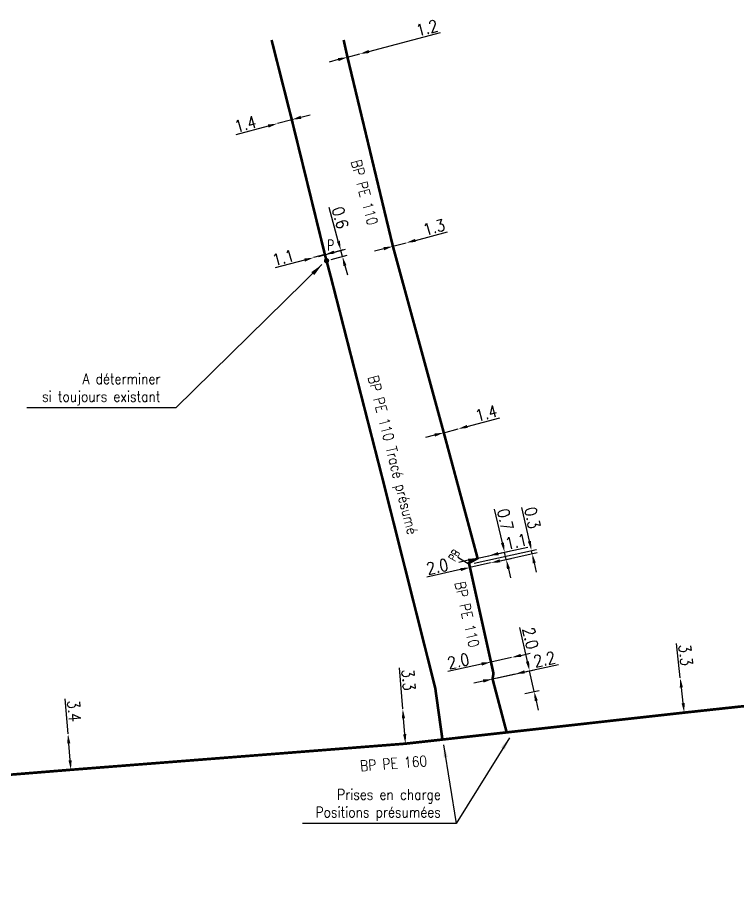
# Model space of a CAD drawing. Header units: millimetres. Extents: x 185000 to 186000, y 127990 to 129010.
# Drawn here: x 185134.7 to 185202.7, y 128919.5 to 129002.1 of the extents above; entities that cross this region are included whole.
import ezdxf
from ezdxf.enums import TextEntityAlignment as Align

# ---------------------------------------------------------------- set-up
doc = ezdxf.new("R2010")
doc.units = ezdxf.units.MM
doc.header["$PDMODE"] = 34
doc.linetypes.add('L_25_PE', pattern=[2000, 1000, 1000])
doc.layers.get('0').update_dxf_attribs({"linetype": 'CONTINUOUS'})
doc.layers.get('DEFPOINTS').update_dxf_attribs({"linetype": 'CONTINUOUS'})
for name, color, linetype in [('L_150', 1, 'CONTINUOUS'), ('L_300', 7, 'CONTINUOUS'), ('L_340', 7, 'CONTINUOUS')]:
    doc.layers.add(name, color=color, linetype=linetype)
doc.styles.add('G_ROMANS', font='ROMANS.SHX', dxfattribs={"width": 0.75})
doc.styles.get("Standard").update_dxf_attribs({"font": 'romans.shx', "width": 0.85})
doc.dimstyles.get("Standard").update_dxf_attribs({"dimtxt": 1.5, "dimasz": 1.2, "dimexe": 0.625, "dimexo": 0.625, "dimgap": 0.25, "dimtad": 1, "dimdec": 1, "dimzin": 0, "dimdsep": 46, "dimtxsty": 'Standard', "dimcen": -0.5, "dimadec": 0, "dimazin": 0, "dimtfac": 1, "dimtdec": 1, "dimtmove": 0, "dimatfit": 3, "dimfxl": 0, "dimtolj": 1, "dimtzin": 0, "dimarcsym": 0})

# ---------------------------------------------------------------- blocks, each defined once
blk = doc.blocks.new('*D1176')
at = {"layer": 'DEFPOINTS', "color": 0, "linetype": 'Continuous', "transparency": 16777216}
for p in [(185163.702, 128979.72), (185162.64, 128979.434), (185162.64, 128979.434)]:
    blk.add_point(p, dxfattribs=at)
at = {"layer": 'L_150', "color": 0, "linetype": 'Continuous', "lineweight": -2, "transparency": 16777216}
for p, q in [((185163.702, 128979.72), (185162.64, 128979.434)), ((185164.571, 128979.954), (185165.441, 128980.188)), ((185161.771, 128979.2), (185159.001, 128978.455))]:
    blk.add_line(p, q, dxfattribs=at)
at = {"layer": 'L_150', "color": 0, "linetype": 'Continuous', "transparency": 16777216}
for points in [[(185164.533, 128980.099), (185164.61, 128979.809), (185163.702, 128979.72)], [(185161.732, 128979.345), (185161.81, 128979.056), (185162.64, 128979.434)]]:
    blk.add_solid(points, dxfattribs=at)
at = {"layer": 'L_150', "color": 0, "linetype": 'Continuous', "transparency": 16777216, "insert": (185159.757, 128979.435), "char_height": 1.125, "attachment_point": 5, "rotation": 15.0624}
blk.add_mtext('\\A1;1.1', dxfattribs=at)
blk = doc.blocks.new('*D1177')
at = {"layer": 'DEFPOINTS', "color": 0, "linetype": 'Continuous', "transparency": 16777216}
for p in [(185170.126, 128980.503), (185171.383, 128980.836), (185171.383, 128980.836)]:
    blk.add_point(p, dxfattribs=at)
at = {"layer": 'L_150', "color": 0, "linetype": 'Continuous', "lineweight": -2, "transparency": 16777216}
for p, q in [((185172.253, 128981.067), (185175.29, 128981.871)), ((185170.126, 128980.503), (185171.383, 128980.836)), ((185169.256, 128980.273), (185168.386, 128980.042))]:
    blk.add_line(p, q, dxfattribs=at)
at = {"layer": 'L_150', "color": 0, "linetype": 'Continuous', "transparency": 16777216}
for points in [[(185169.218, 128980.418), (185169.295, 128980.128), (185170.126, 128980.503)], [(185172.215, 128981.212), (185172.291, 128980.922), (185171.383, 128980.836)]]:
    blk.add_solid(points, dxfattribs=at)
at = {"layer": 'L_150', "color": 0, "linetype": 'Continuous', "transparency": 16777216, "insert": (185174.014, 128982.309), "char_height": 1.125, "attachment_point": 5, "rotation": 14.84059}
blk.add_mtext('\\A1;1.3', dxfattribs=at)
blk = doc.blocks.new('*D1178')
at = {"layer": 'DEFPOINTS', "color": 0, "linetype": 'Continuous', "transparency": 16777216}
for p in [(185166.993, 128998.682), (185166.993, 128998.682), (185165.833, 128998.375)]:
    blk.add_point(p, dxfattribs=at)
at = {"layer": 'L_150', "color": 0, "linetype": 'Continuous', "lineweight": -2, "transparency": 16777216}
for p, q in [((185167.863, 128998.913), (185174.622, 129000.704)), ((185165.833, 128998.375), (185166.993, 128998.682)), ((185164.963, 128998.145), (185164.093, 128997.914))]:
    blk.add_line(p, q, dxfattribs=at)
at = {"layer": 'L_150', "color": 0, "linetype": 'Continuous', "transparency": 16777216}
for points in [[(185167.824, 128999.058), (185167.901, 128998.768), (185166.993, 128998.682)], [(185164.924, 128998.29), (185165.001, 128998), (185165.833, 128998.375)]]:
    blk.add_solid(points, dxfattribs=at)
at = {"layer": 'L_150', "color": 0, "linetype": 'Continuous', "transparency": 16777216, "insert": (185173.346, 129001.142), "char_height": 1.125, "attachment_point": 5, "rotation": 14.84059}
blk.add_mtext('\\A1;1.2', dxfattribs=at)
blk = doc.blocks.new('*D1179')
at = {"layer": 'DEFPOINTS', "color": 0, "linetype": 'Continuous', "transparency": 16777216}
for p in [(185176.285, 128963.251), (185176.285, 128963.251), (185174.932, 128962.893)]:
    blk.add_point(p, dxfattribs=at)
at = {"layer": 'L_150', "color": 0, "linetype": 'Continuous', "lineweight": -2, "transparency": 16777216}
for p, q in [((185177.155, 128963.482), (185180.236, 128964.298)), ((185174.932, 128962.893), (185176.285, 128963.251)), ((185174.062, 128962.662), (185173.192, 128962.432))]:
    blk.add_line(p, q, dxfattribs=at)
at = {"layer": 'L_150', "color": 0, "linetype": 'Continuous', "transparency": 16777216}
for points in [[(185177.117, 128963.627), (185177.194, 128963.337), (185176.285, 128963.251)], [(185174.024, 128962.807), (185174.1, 128962.517), (185174.932, 128962.893)]]:
    blk.add_solid(points, dxfattribs=at)
at = {"layer": 'L_150', "color": 0, "linetype": 'Continuous', "transparency": 16777216, "insert": (185178.939, 128964.73), "char_height": 1.125, "attachment_point": 5, "rotation": 14.84059}
blk.add_mtext('\\A1;1.4', dxfattribs=at)
blk = doc.blocks.new('*D1180')
at = {"layer": 'DEFPOINTS', "color": 0, "linetype": 'Continuous', "transparency": 16777216}
for p in [(185178.126, 128951.029), (185180.838, 128950.915), (185179.358, 128950.586)]:
    blk.add_point(p, dxfattribs=at)
at = {"layer": 'L_150', "color": 0, "linetype": 'Continuous', "lineweight": -2, "transparency": 16777216}
for p, q in [((185180.477, 128952.474), (185179.736, 128955.667)), ((185178.584, 128951.131), (185181.138, 128951.699)), ((185180.838, 128950.915), (185180.68, 128951.597)), ((185179.816, 128950.688), (185181.296, 128951.017)), ((185181.042, 128950.038), (185181.245, 128949.161))]:
    blk.add_line(p, q, dxfattribs=at)
at = {"layer": 'L_150', "color": 0, "linetype": 'Continuous', "transparency": 16777216}
for points in [[(185180.623, 128952.507), (185180.331, 128952.44), (185180.68, 128951.597)], [(185181.188, 128950.072), (185180.896, 128950.004), (185180.838, 128950.915)]]:
    blk.add_solid(points, dxfattribs=at)
at = {"layer": 'L_150', "color": 0, "linetype": 'Continuous', "transparency": 16777216, "insert": (185180.735, 128954.678), "char_height": 1.125, "attachment_point": 5, "rotation": 283.05934}
blk.add_mtext('\\A1;0.7', dxfattribs=at)
blk = doc.blocks.new('*D1181')
at = {"layer": 'DEFPOINTS', "color": 0, "linetype": 'Continuous', "transparency": 16777216}
for p in [(185178.126, 128951.029), (185179.2, 128951.268), (185179.2, 128951.268)]:
    blk.add_point(p, dxfattribs=at)
at = {"layer": 'L_150', "color": 0, "linetype": 'Continuous', "lineweight": -2, "transparency": 16777216}
for p, q in [((185180.078, 128951.463), (185182.879, 128952.085)), ((185177.247, 128950.834), (185176.369, 128950.639)), ((185178.126, 128951.029), (185179.2, 128951.268))]:
    blk.add_line(p, q, dxfattribs=at)
at = {"layer": 'L_150', "color": 0, "linetype": 'Continuous', "transparency": 16777216}
for points in [[(185180.046, 128951.61), (185180.111, 128951.317), (185179.2, 128951.268)], [(185177.215, 128950.981), (185177.28, 128950.688), (185178.126, 128951.029)]]:
    blk.add_solid(points, dxfattribs=at)
at = {"layer": 'L_150', "color": 0, "linetype": 'Continuous', "transparency": 16777216, "insert": (185181.755, 128952.604), "char_height": 1.125, "attachment_point": 5, "rotation": 12.52642}
blk.add_mtext('\\A1;1.1', dxfattribs=at)
blk = doc.blocks.new('*D1182')
at = {"layer": 'DEFPOINTS', "color": 0, "linetype": 'Continuous', "transparency": 16777216}
for p in [(185177.406, 128950.152), (185179.358, 128950.586), (185179.358, 128950.586)]:
    blk.add_point(p, dxfattribs=at)
at = {"layer": 'L_150', "color": 0, "linetype": 'Continuous', "lineweight": -2, "transparency": 16777216}
for p, q in [((185180.236, 128950.781), (185181.115, 128950.976)), ((185176.527, 128949.957), (185173.326, 128949.246)), ((185179.358, 128950.586), (185177.406, 128950.152))]:
    blk.add_line(p, q, dxfattribs=at)
at = {"layer": 'L_150', "color": 0, "linetype": 'Continuous', "transparency": 16777216}
for points in [[(185180.204, 128950.928), (185180.269, 128950.635), (185179.358, 128950.586)], [(185176.494, 128950.103), (185176.559, 128949.811), (185177.406, 128950.152)]]:
    blk.add_solid(points, dxfattribs=at)
at = {"layer": 'L_150', "color": 0, "linetype": 'Continuous', "transparency": 16777216, "insert": (185174.325, 128950.236), "char_height": 1.125, "attachment_point": 5, "rotation": 12.52642}
blk.add_mtext('\\A1;2.0', dxfattribs=at)
blk = doc.blocks.new('*D1183')
at = {"layer": 'DEFPOINTS', "color": 0, "linetype": 'Continuous', "transparency": 16777216}
for p in [(185179.39, 128941.222), (185181.342, 128941.656), (185181.342, 128941.656)]:
    blk.add_point(p, dxfattribs=at)
at = {"layer": 'L_150', "color": 0, "linetype": 'Continuous', "lineweight": -2, "transparency": 16777216}
for p, q in [((185182.221, 128941.851), (185183.099, 128942.046)), ((185178.511, 128941.027), (185175.31, 128940.316)), ((185181.342, 128941.656), (185179.39, 128941.222))]:
    blk.add_line(p, q, dxfattribs=at)
at = {"layer": 'L_150', "color": 0, "linetype": 'Continuous', "transparency": 16777216}
for points in [[(185182.188, 128941.997), (185182.253, 128941.705), (185181.342, 128941.656)], [(185178.478, 128941.173), (185178.544, 128940.88), (185179.39, 128941.222)]]:
    blk.add_solid(points, dxfattribs=at)
at = {"layer": 'L_150', "color": 0, "linetype": 'Continuous', "transparency": 16777216, "insert": (185176.309, 128941.306), "char_height": 1.125, "attachment_point": 5, "rotation": 12.52642}
blk.add_mtext('\\A1;2.0', dxfattribs=at)
blk = doc.blocks.new('*D1184')
at = {"layer": 'DEFPOINTS', "color": 0, "linetype": 'Continuous', "transparency": 16777216}
for p in [(185183.285, 128951.459), (185177.34, 128950.445), (185179.358, 128950.586)]:
    blk.add_point(p, dxfattribs=at)
at = {"layer": 'L_340', "color": 0, "linetype": 'Continuous', "lineweight": -2, "transparency": 16777216}
for p, q in [((185183.025, 128952.63), (185182.314, 128955.831)), ((185177.798, 128950.547), (185183.678, 128951.853)), ((185183.285, 128951.459), (185183.22, 128951.751)), ((185179.815, 128950.688), (185183.743, 128951.56)), ((185183.481, 128950.58), (185183.676, 128949.701))]:
    blk.add_line(p, q, dxfattribs=at)
at = {"layer": 'L_340', "color": 0, "linetype": 'Continuous', "transparency": 16777216}
for points in [[(185183.171, 128952.663), (185182.879, 128952.597), (185183.22, 128951.751)], [(185183.627, 128950.613), (185183.334, 128950.547), (185183.285, 128951.459)]]:
    blk.add_solid(points, dxfattribs=at)
at = {"layer": 'L_340', "color": 0, "linetype": 'Continuous', "transparency": 16777216, "insert": (185183.304, 128954.832), "char_height": 1.125, "attachment_point": 5, "rotation": 282.52642}
blk.add_mtext('\\A1;0.3', dxfattribs=at)
blk = doc.blocks.new('L_340_13')
at = {"color": 0, "linetype": 'Continuous', "flags": 128}
blk.add_lwpolyline([(0, 0), (0, 1.25)], dxfattribs=at)
at = {"color": 0, "linetype": 'Continuous', "style": 'G_ROMANS', "width": 0.75}
blk.add_text('PB', height=0.75, dxfattribs=at).set_placement((0, 1.663), align=Align.MIDDLE)
at = {"color": 0, "linetype": 'Continuous', "width": 0.75, "flags": 3}
for tag, p in [('DEF_LEG', (0, -10)), ('DEF_COUP', (0, -12.5)), ('DEF_TYPE', (0, -15))]:
    blk.add_attdef(tag, text='', height=1.2, dxfattribs=at).set_placement(p, align=Align.MIDDLE)
blk = doc.blocks.new('*D1185')
at = {"layer": 'DEFPOINTS', "color": 0, "linetype": 'Continuous', "transparency": 16777216}
for p in [(185165.204, 128980.124), (185162.64, 128979.434), (185163.856, 128979.14)]:
    blk.add_point(p, dxfattribs=at)
at = {"layer": 'L_300', "color": 0, "linetype": 'Continuous', "lineweight": -2, "transparency": 16777216}
for p, q in [((185164.97, 128980.993), (185164.118, 128984.159)), ((185163.093, 128979.556), (185165.656, 128980.246)), ((185164.309, 128979.262), (185165.812, 128979.667)), ((185165.359, 128979.545), (185165.204, 128980.124)), ((185165.593, 128978.676), (185165.827, 128977.807))]:
    blk.add_line(p, q, dxfattribs=at)
at = {"layer": 'L_300', "color": 0, "linetype": 'Continuous', "transparency": 16777216}
for points in [[(185165.115, 128981.032), (185164.825, 128980.954), (185165.204, 128980.124)], [(185165.738, 128978.715), (185165.449, 128978.637), (185165.359, 128979.545)]]:
    blk.add_solid(points, dxfattribs=at)
at = {"layer": 'L_300', "color": 0, "linetype": 'Continuous', "transparency": 16777216, "insert": (185165.151, 128983.206), "char_height": 1.125, "attachment_point": 5, "rotation": 285.06291}
blk.add_mtext('\\A1;0.6', dxfattribs=at)
blk = doc.blocks.new('*D1203')
at = {"layer": 'DEFPOINTS', "color": 0, "linetype": 'Continuous', "transparency": 16777216}
for p in [(185159.222, 128992.102), (185159.222, 128992.102), (185160.574, 128992.466)]:
    blk.add_point(p, dxfattribs=at)
at = {"layer": 'L_150', "color": 0, "linetype": 'Continuous', "lineweight": -2, "transparency": 16777216}
for p, q in [((185161.443, 128992.699), (185162.312, 128992.933)), ((185160.574, 128992.466), (185159.222, 128992.102)), ((185158.353, 128991.868), (185155.275, 128991.039))]:
    blk.add_line(p, q, dxfattribs=at)
at = {"layer": 'L_150', "color": 0, "linetype": 'Continuous', "transparency": 16777216}
for points in [[(185158.314, 128992.013), (185158.392, 128991.723), (185159.222, 128992.102)], [(185161.404, 128992.844), (185161.482, 128992.555), (185160.574, 128992.466)]]:
    blk.add_solid(points, dxfattribs=at)
at = {"layer": 'L_150', "color": 0, "linetype": 'Continuous', "transparency": 16777216, "insert": (185156.184, 128992.061), "char_height": 1.125, "attachment_point": 5, "rotation": 15.0624}
blk.add_mtext('\\A1;1.4', dxfattribs=at)
blk = doc.blocks.new('*D585')
at = {"layer": 'DEFPOINTS', "color": 0, "linetype": 'Continuous', "transparency": 16777216}
for p in [(185139.432, 128934.427), (185139.432, 128934.427), (185139.703, 128931.038)]:
    blk.add_point(p, dxfattribs=at)
at = {"layer": 'L_150', "color": 0, "linetype": 'Continuous', "lineweight": -2, "transparency": 16777216}
for p, q in [((185139.432, 128934.427), (185139.167, 128937.74)), ((185139.631, 128931.935), (185139.503, 128933.53))]:
    blk.add_line(p, q, dxfattribs=at)
at = {"layer": 'L_150', "color": 0, "linetype": 'Continuous', "transparency": 16777216}
for points in [[(185139.653, 128933.542), (185139.354, 128933.518), (185139.432, 128934.427)], [(185139.78, 128931.947), (185139.481, 128931.923), (185139.703, 128931.038)]]:
    blk.add_solid(points, dxfattribs=at)
at = {"layer": 'L_150', "color": 0, "linetype": 'Continuous', "transparency": 16777216, "insert": (185140.011, 128936.592), "char_height": 1.125, "attachment_point": 5, "rotation": 274.5721}
blk.add_mtext('\\A1;3.4', dxfattribs=at)
blk = doc.blocks.new('*D586')
at = {"layer": 'DEFPOINTS', "color": 0, "linetype": 'Continuous', "transparency": 16777216}
for p in [(185171.056, 128936.795), (185171.056, 128936.795), (185171.309, 128933.505)]:
    blk.add_point(p, dxfattribs=at)
at = {"layer": 'L_150', "color": 0, "linetype": 'Continuous', "lineweight": -2, "transparency": 16777216}
for p, q in [((185171.056, 128936.795), (185170.759, 128940.657)), ((185171.24, 128934.403), (185171.125, 128935.898))]:
    blk.add_line(p, q, dxfattribs=at)
at = {"layer": 'L_150', "color": 0, "linetype": 'Continuous', "transparency": 16777216}
for points in [[(185171.275, 128935.91), (185170.976, 128935.887), (185171.056, 128936.795)], [(185171.39, 128934.414), (185171.091, 128934.391), (185171.309, 128933.505)]]:
    blk.add_solid(points, dxfattribs=at)
at = {"layer": 'L_150', "color": 0, "linetype": 'Continuous', "transparency": 16777216, "insert": (185171.598, 128939.528), "char_height": 1.125, "attachment_point": 5, "rotation": 274.39488}
blk.add_mtext('\\A1;3.3', dxfattribs=at)
blk = doc.blocks.new('*D587')
at = {"layer": 'DEFPOINTS', "color": 0, "linetype": 'Continuous', "transparency": 16777216}
for p in [(185197.275, 128939.718), (185197.275, 128939.718), (185197.646, 128936.439)]:
    blk.add_point(p, dxfattribs=at)
at = {"layer": 'L_150', "color": 0, "linetype": 'Continuous', "lineweight": -2, "transparency": 16777216}
for p, q in [((185197.275, 128939.718), (185196.905, 128942.976)), ((185197.545, 128937.333), (185197.376, 128938.824))]:
    blk.add_line(p, q, dxfattribs=at)
at = {"layer": 'L_150', "color": 0, "linetype": 'Continuous', "transparency": 16777216}
for points in [[(185197.525, 128938.841), (185197.227, 128938.807), (185197.275, 128939.718)], [(185197.694, 128937.35), (185197.396, 128937.317), (185197.646, 128936.439)]]:
    blk.add_solid(points, dxfattribs=at)
at = {"layer": 'L_150', "color": 0, "linetype": 'Continuous', "transparency": 16777216, "insert": (185197.785, 128941.879), "char_height": 1.125, "attachment_point": 5, "rotation": 276.46905}
blk.add_mtext('\\A1;3.3', dxfattribs=at)
blk = doc.blocks.new('*D588')
at = {"layer": 'DEFPOINTS', "color": 0, "linetype": 'Continuous', "transparency": 16777216}
for p in [(185179.541, 128939.617), (185183.47, 128938.441), (185182.123, 128938.141)]:
    blk.add_point(p, dxfattribs=at)
at = {"layer": 'L_150', "color": 0, "linetype": 'Continuous', "lineweight": -2, "transparency": 16777216}
for p, q in [((185182.841, 128941.272), (185182.13, 128944.472)), ((185179.999, 128939.718), (185183.494, 128940.495)), ((185183.47, 128938.441), (185183.036, 128940.393)), ((185182.58, 128938.243), (185183.928, 128938.543)), ((185183.665, 128937.562), (185183.86, 128936.684))]:
    blk.add_line(p, q, dxfattribs=at)
at = {"layer": 'L_150', "color": 0, "linetype": 'Continuous', "transparency": 16777216}
for points in [[(185182.988, 128941.304), (185182.695, 128941.239), (185183.036, 128940.393)], [(185183.812, 128937.595), (185183.519, 128937.53), (185183.47, 128938.441)]]:
    blk.add_solid(points, dxfattribs=at)
at = {"layer": 'L_150', "color": 0, "linetype": 'Continuous', "transparency": 16777216, "insert": (185183.12, 128943.474), "char_height": 1.125, "attachment_point": 5, "rotation": 282.52642}
blk.add_mtext('\\A1;2.0', dxfattribs=at)
blk = doc.blocks.new('*D589')
at = {"layer": 'DEFPOINTS', "color": 0, "linetype": 'Continuous', "transparency": 16777216}
for p in [(185181.689, 128940.094), (185181.689, 128940.094), (185179.541, 128939.617)]:
    blk.add_point(p, dxfattribs=at)
at = {"layer": 'L_150', "color": 0, "linetype": 'Continuous', "lineweight": -2, "transparency": 16777216}
for p, q in [((185182.568, 128940.289), (185185.768, 128941)), ((185179.541, 128939.617), (185181.689, 128940.094)), ((185178.663, 128939.422), (185177.784, 128939.226))]:
    blk.add_line(p, q, dxfattribs=at)
at = {"layer": 'L_150', "color": 0, "linetype": 'Continuous', "transparency": 16777216}
for points in [[(185182.535, 128940.436), (185182.6, 128940.143), (185181.689, 128940.094)], [(185178.63, 128939.568), (185178.695, 128939.275), (185179.541, 128939.617)]]:
    blk.add_solid(points, dxfattribs=at)
at = {"layer": 'L_150', "color": 0, "linetype": 'Continuous', "transparency": 16777216, "insert": (185184.444, 128941.474), "char_height": 1.125, "attachment_point": 5, "rotation": 12.52642}
blk.add_mtext('\\A1;2.2', dxfattribs=at)
blk = doc.blocks.new('L_300_12')
at = {"color": 0, "linetype": 'Continuous', "const_width": 0.248, "flags": 128}
blk.add_lwpolyline([(-0.126, 0, 1), (0.126, 0, 1)], format="xyb", close=True, dxfattribs=at)
at = {"linetype": 'Continuous', "style": 'G_ROMANS', "width": 0.75}
blk.add_attdef('P', text='', height=1, dxfattribs=at).set_placement((0, 1.331), align=Align.MIDDLE_CENTER)
at = {"color": 0, "linetype": 'Continuous', "width": 0.75, "flags": 3}
for tag, p in [('DEF_LEG', (0, -5)), ('DEF_COUP', (0, -7.5)), ('DEF_TYPE', (0, -10))]:
    blk.add_attdef(tag, text='', height=1.2, dxfattribs=at).set_placement(p, align=Align.MIDDLE)

msp = doc.modelspace()

# ---------------------------------------------------------------- linework, layer by layer
at = {"layer": 'L_150', "linetype": 'L_25_PE', "const_width": 0.25, "flags": 128}
msp.add_lwpolyline([(185158.664, 129000), (185160.574, 128992.466), (185163.702, 128979.72), (185163.856, 128979.14), (185164.267, 128977.594), (185169.131, 128958.6), (185169.131, 128958.6), (185169.131, 128958.6), (185169.131, 128958.6), (185174.128, 128938.753), (185174.128, 128938.753), (185174.128, 128938.753), (185174.806, 128933.895)], dxfattribs=at)
at = {"layer": 'L_150', "linetype": 'L_25_PE', "ltscale": 0.5, "const_width": 0.25, "flags": 128}
for points in [[(185165.472, 129000), (185165.833, 128998.375), (185170.126, 128980.503), (185174.932, 128962.893), (185178.126, 128951.029), (185177.312, 128950.574), (185177.34, 128950.445), (185177.406, 128950.152), (185179.39, 128941.222), (185179.628, 128940.148), (185179.541, 128939.617), (185180.874, 128934.571)], [(185000, 128919.659), (185039.819, 128922.905), (185059.883, 128924.511), (185066.861, 128925.065), (185073.65, 128928.413), (185080.21, 128928.183), (185086.885, 128928.764), (185092.798, 128929.753), (185093.697, 128929.792), (185094.189, 128929.813), (185104.417, 128930.256), (185105.516, 128930.304), (185105.516, 128930.304), (185106.837, 128928.425), (185113.39, 128928.907), (185139.703, 128931.038), (185171.309, 128933.505), (185174.806, 128933.895), (185180.874, 128934.571), (185197.646, 128936.439), (185231.286, 128940.079), (185249.636, 128941.996), (185252.055, 128947.628), (185247.277, 128958.591), (185246.899, 128959.676), (185246.552, 128960.669)]]:
    msp.add_lwpolyline(points, dxfattribs=at)

# ---------------------------------------------------------------- block references
at = {"layer": 'L_300', "ltscale": 0.5}
ref = msp.add_blockref('L_300_12', (185163.856, 128979.14), dxfattribs=dict(at, rotation=90))
ref.add_attrib('P', 'P', dxfattribs={"layer": '0', "linetype": 'Continuous', "height": 1, "style": 'G_ROMANS', "width": 0.75}).set_placement((185164.247, 128980.609), align=Align.MIDDLE_CENTER)
at = {"layer": 'L_340', "ltscale": 0.5, "rotation": 59.04858190322994}
msp.add_blockref('L_340_13', (185177.34, 128950.445), dxfattribs=at)

# ---------------------------------------------------------------- texts
at = {"layer": 'L_150', "linetype": 'Continuous', "width": 0.85}
for s, rotation, p in [('BP PE 110', 284.77452, (185167.436, 128985.596)), ('BP PE 110 Tracé présumé', 284.16617, (185169.963, 128960.753)), ('BP PE 110', 282.52642, (185177.129, 128945.72)), ('BP PE 160', 4.46432, (185170.192, 128931.64))]:
    msp.add_text(s, height=1, rotation=rotation, dxfattribs=at).set_placement(p, align=Align.MIDDLE)
at = {"layer": 'L_150', "linetype": 'Continuous', "insert": (185174.651, 128927.7), "char_height": 1, "attachment_point": 6}
msp.add_mtext('Prises en charge\\PPositions présumées', dxfattribs=at)
at = {"layer": 'L_300', "linetype": 'Continuous', "insert": (185148.163, 128966.98), "char_height": 1, "attachment_point": 6}
msp.add_mtext('A déterminer\\Psi toujours existant', dxfattribs=at)

# ---------------------------------------------------------------- dimensions: what is measured, and where the dimension line sits
at = {"layer": 'L_150', "linetype": 'Continuous'}
for base, p1, p2, angle, override, picture, middle in [((185166.993, 128998.682), (185165.833, 128998.375), (185166.993, 128998.682), 194.84059, {"dimscale": 0.75, "dimatfit": 0}, '*D1178', (185173.539, 129000.417)), ((185159.222, 128992.102), (185160.574, 128992.466), (185159.222, 128992.102), 15.0624, {"dimscale": 0.75, "dimlfac": 1, "dimlunit": 2, "dimatfit": 0}, '*D1203', (185156.379, 128991.337)), ((185171.383, 128980.836), (185170.126, 128980.503), (185171.383, 128980.836), 194.84059, {"dimscale": 0.75, "dimlfac": 1, "dimlunit": 2, "dimatfit": 0}, '*D1177', (185174.207, 128981.584)), ((185162.64, 128979.434), (185163.702, 128979.72), (185162.64, 128979.434), 15.0624, {"dimscale": 0.75, "dimlfac": 1, "dimlunit": 2, "dimatfit": 0}, '*D1176', (185159.951, 128978.711)), ((185176.285, 128963.251), (185174.932, 128962.893), (185176.285, 128963.251), 194.84059, {"dimscale": 0.75, "dimlfac": 1, "dimlunit": 2, "dimatfit": 0}, '*D1179', (185179.131, 128964.005)), ((185180.838, 128950.915), (185178.126, 128951.029), (185179.358, 128950.586), 103.05934, {"dimscale": 0.75, "dimatfit": 0}, '*D1180', (185180.005, 128954.509)), ((185179.2, 128951.268), (185178.126, 128951.029), (185179.2, 128951.268), 192.52642, {"dimscale": 0.75, "dimlfac": 1, "dimlunit": 2, "dimatfit": 0}, '*D1181', (185181.918, 128951.872)), ((185179.358, 128950.586), (185177.406, 128950.152), (185179.358, 128950.586), 192.52642, {"dimscale": 0.75, "dimatfit": 0}, '*D1182', (185174.487, 128949.504)), ((185183.47, 128938.441), (185179.541, 128939.617), (185182.123, 128938.141), 102.52642, {"dimscale": 0.75, "dimatfit": 0}, '*D588', (185182.388, 128943.311)), ((185197.275, 128939.718), (185197.646, 128936.439), (185197.275, 128939.718), 276.46905, {"dimscale": 0.75}, '*D587', (185197.039, 128941.794)), ((185181.342, 128941.656), (185179.39, 128941.222), (185181.342, 128941.656), 192.52642, {"dimscale": 0.75}, '*D1183', (185176.471, 128940.574)), ((185181.689, 128940.094), (185179.541, 128939.617), (185181.689, 128940.094), 192.52642, {"dimscale": 0.75, "dimlfac": 1, "dimlunit": 2, "dimatfit": 0}, '*D589', (185184.607, 128940.742)), ((185171.056, 128936.795), (185171.309, 128933.505), (185171.056, 128936.795), 274.39488, {"dimscale": 0.75}, '*D586', (185170.851, 128939.471)), ((185139.432, 128934.427), (185139.703, 128931.038), (185139.432, 128934.427), 274.5721, {"dimscale": 0.75}, '*D585', (185139.263, 128936.532))]:
    dim = msp.add_linear_dim(base=base, p1=p1, p2=p2, angle=angle, dimstyle='Standard', override=override, dxfattribs=at)
    dim.commit()
    dim.dimension.update_dxf_attribs({"geometry": picture, "text_midpoint": middle, "dimtype": 160})
at = {"layer": 'L_300', "linetype": 'Continuous'}
dim = msp.add_linear_dim(base=(185165.204, 128980.124), p1=(185163.856, 128979.14), p2=(185162.64, 128979.434), angle=285.06291, dimstyle='Standard', override={"dimscale": 0.75, "dimatfit": 0}, dxfattribs=at)
dim.commit()
dim.dimension.update_dxf_attribs({"geometry": '*D1185', "text_midpoint": (185164.427, 128983.011), "dimtype": 160})
at = {"layer": 'L_340', "linetype": 'Continuous'}
dim = msp.add_linear_dim(base=(185183.285, 128951.459), p1=(185177.34, 128950.445), p2=(185179.358, 128950.586), angle=102.52642, dimstyle='Standard', override={"dimscale": 0.75, "dimatfit": 0}, dxfattribs=at)
dim.commit()
dim.dimension.update_dxf_attribs({"geometry": '*D1184', "text_midpoint": (185182.572, 128954.67), "dimtype": 160})

# ---------------------------------------------------------------- leaders
at = {"layer": 'L_150', "linetype": 'Continuous'}
msp.add_leader([(185181.144, 128934.056), (185176.101, 128925.95)], dimstyle='Standard', dxfattribs=at)
at = {"layer": 'L_150', "linetype": 'Continuous', "annotation_type": 0, "has_hookline": 1, "hookline_direction": 1, "text_width": 13.074}
msp.add_leader([(185174.917, 128933.398), (185176.101, 128925.95), (185174.901, 128925.95)], dimstyle='Standard', dxfattribs=at)
at = {"layer": 'L_300', "linetype": 'Continuous', "annotation_type": 0, "has_hookline": 1, "hookline_direction": 1, "text_width": 12.629}
msp.add_leader([(185163.419, 128978.77), (185149.613, 128965.23), (185148.413, 128965.23)], dimstyle='Standard', dxfattribs=at)

doc.saveas('drawing.dxf')
